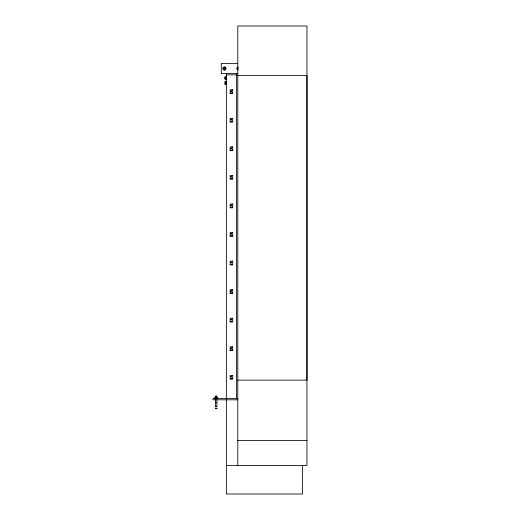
<?xml version="1.0" encoding="UTF-8"?>
<svg xmlns="http://www.w3.org/2000/svg" width="520" height="520" viewBox="0 0 520 520"><rect width="100%" height="100%" fill="white"/><g stroke="black" fill="none" stroke-linecap="round" stroke-linejoin="round"><path stroke-width="0.78" d="M226.07 76.648C224.594 76.082 224.594 80.002 226.07 79.43M225.199 81.913L225.199 84.318M215.007 397.371L217.412 397.371M237.627 63.447L221.286 63.447L221.286 73.6L237.627 73.6M226.363 74.867L236.516 74.867M237.79 75.504L306.963 75.504L306.963 380.126L237.79 380.126M225.199 77.344L226.07 77.344M225.199 78.734L226.07 78.734M225.095 81.913L226.07 81.913M225.199 83.116L226.07 83.116M225.095 84.318L226.07 84.318M230.172 92.956L232.713 92.956M230.172 121.511L232.713 121.511M230.172 150.072L232.713 150.072M230.172 178.633L232.713 178.633M230.172 207.188L232.713 207.188M230.172 235.749L232.713 235.749M230.172 264.31L232.713 264.31M230.172 292.864L232.713 292.864M230.172 321.425L232.713 321.425M230.172 349.986L232.713 349.986M230.172 378.541L232.713 378.541M215.794 395.993L216.625 395.993M215.631 396.207L216.788 396.207M215.54 396.461L216.879 396.461M215.066 397.228L217.353 397.228M214.689 398.242L217.731 398.242M237.842 398.535L213.037 398.535L213.037 399.802L237.842 399.802M215.449 406.653L216.97 406.653M215.319 408.181L217.1 408.181M215.319 408.688L217.1 408.688M237.79 440.421L306.963 440.421M226.363 465.439L306.963 465.439L306.963 26L237.79 26L237.79 465.439M302.523 465.439L302.523 494L226.363 494L226.363 399.802M236.516 73.6L236.516 398.535M226.363 73.6L226.363 398.535M226.07 76.518L226.07 79.567M226.07 81.594L226.07 84.643M225.056 76.895L225.056 79.183M225.056 81.978L225.056 84.26M217.412 397.26L217.412 398.242M216.97 399.64L216.97 402.428L215.449 402.428L215.449 399.64M216.84 406.653L216.84 402.682L215.572 402.682L215.579 406.653M216.209 397.371L216.209 398.242M215.007 397.26L215.007 398.242M237.978 69.29A0.891 0.891 0 0 1 237.653 68.965M237.796 67.892A0.891 0.891 0 0 1 237.978 67.75M238.03 69.992A1.521 1.521 0 0 1 238.03 67.047M237.887 69.062A0.76 0.76 0 0 1 237.887 67.984M225.232 68.965A0.891 0.891 0 0 1 224.906 69.29M223.834 69.147A0.891 0.891 0 0 1 223.691 68.965M223.834 67.892A0.891 0.891 0 0 1 225.089 67.892M231.01 91C231.556 92.697 232.33 89.804 231.01 91M231.01 119.555C231.556 121.251 232.33 118.359 231.01 119.555M231.01 148.115C231.556 149.812 232.33 146.919 231.01 148.115M231.01 176.677C231.556 178.373 232.33 175.481 231.01 176.677M231.01 205.231C231.556 206.928 232.33 204.035 231.01 205.231M231.01 233.792C231.556 235.489 232.33 232.596 231.01 233.792M231.01 262.353C231.556 264.05 232.33 261.157 231.01 262.353M231.01 290.908C231.556 292.604 232.33 289.712 231.01 290.908M231.01 319.469C231.556 321.165 232.33 318.272 231.01 319.469M231.01 348.029C231.556 349.726 232.33 346.827 231.01 348.029M231.01 376.584C231.556 378.281 232.33 375.388 231.01 376.584M224.458 67.132L223.256 67.828L223.256 69.219L224.458 69.907L225.667 69.219L225.667 67.828L224.458 67.132M237.822 67.477L237.218 67.828L237.218 69.219L237.822 69.563A1.144 1.144 0 0 1 237.848 67.529M232.713 89.778L230.172 89.778L230.172 93.587L232.713 93.587L232.713 89.778M232.713 118.339L230.172 118.339L230.172 122.148L232.713 122.148L232.713 118.339M232.713 146.9L230.172 146.9L230.172 150.709L232.713 150.709L232.713 146.9M232.713 175.455L230.172 175.455L230.172 179.264L232.713 179.264L232.713 175.455M232.713 204.016L230.172 204.016L230.172 207.825L232.713 207.825L232.713 204.016M232.713 232.577L230.172 232.577L230.172 236.386L232.713 236.386L232.713 232.577M232.713 261.131L230.172 261.131L230.172 264.94L232.713 264.94L232.713 261.131M232.713 289.692L230.172 289.692L230.172 293.501L232.713 293.501L232.713 289.692M232.713 318.253L230.172 318.253L230.172 322.062L232.713 322.062L232.713 318.253M232.713 346.808L230.172 346.808L230.172 350.616L232.713 350.616L232.713 346.808M232.713 375.369L230.172 375.369L230.172 379.178L232.713 379.178L232.713 375.369M223.697 69.843A1.521 1.521 0 0 0 225.986 68.523A1.521 1.521 0 0 0 223.697 67.204A1.521 1.521 0 0 0 223.697 69.843M224.081 69.18A0.76 0.76 0 0 0 225.225 68.523A0.76 0.76 0 0 0 224.081 67.86A0.76 0.76 0 0 0 224.081 69.18M223.886 69.511A1.144 1.144 0 0 0 225.602 68.523A1.144 1.144 0 0 0 223.886 67.529A1.144 1.144 0 0 0 223.886 69.511"/></g></svg>
